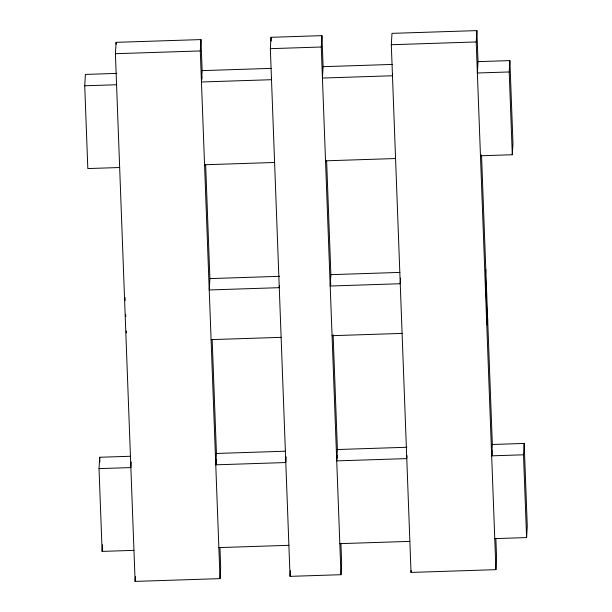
<?xml version="1.0" encoding="UTF-8"?>
<svg xmlns="http://www.w3.org/2000/svg" width="612" height="612" viewBox="0 0 612 612"><rect width="100%" height="100%" fill="white"/><g stroke="black" fill="none" stroke-linecap="round" stroke-linejoin="round"><path stroke-width="0.92" d="M119.661 167.52L87.822 168.56L84.731 85.779L85.405 74.419L116.884 73.394M219.945 547.526L220.687 567.278L220.014 578.638L135.114 581.4L115.408 53.703L116.081 42.343L200.973 39.581L202.136 70.625L201.463 81.985L271.498 79.705L271.613 77.808M133.959 550.356L102.12 551.397L99.029 468.616L99.702 457.263L130.226 456.269M102.12 551.397L102.518 544.772M131.205 461.907L130.869 467.583L99.029 468.616M135.114 581.4L135.397 576.665M220.014 578.638L200.3 50.941L200.973 39.581M340.922 543.586L341.657 563.338L340.983 574.699L290.05 576.359L270.343 48.662L271.017 37.301L321.95 35.641L323.113 66.685L322.432 78.045L392.476 75.766L392.583 73.868M279.378 285.781L279.263 287.678L209.227 289.958L209.901 278.598L205.655 164.781M286.133 456.858L285.796 462.542L215.761 464.822L216.434 453.461L212.18 339.645M340.983 574.699L321.277 47.002L321.95 35.641M290.05 576.359L290.386 570.675M495.858 538.545L496.592 558.297L495.919 569.657L411.027 572.419L391.313 44.722L391.986 33.362L476.886 30.6L478.041 61.644L477.368 73.004L509.207 71.964L509.88 60.603L477.444 61.659M400.577 278.055L400.24 283.738L330.205 286.018L330.878 274.658L326.624 160.841M406.942 455.764L406.773 458.602L336.738 460.882L337.411 449.522L333.119 334.756M411.027 572.419L411.134 570.522M495.919 569.657L476.213 41.96L476.886 30.6M485.813 269.617L485.477 275.293L487.328 324.957L487.665 319.28M480.458 155.777L512.298 154.737L512.971 143.384L509.88 60.603M494.756 538.614L526.595 537.581L523.505 454.8L524.178 443.44L491.75 444.496M526.595 537.581L527.269 526.221L524.178 443.44M115.408 53.703L200.3 50.941M270.343 48.662L321.277 47.002M391.313 44.722L476.213 41.96M201.776 70.632L271.414 68.368M322.922 66.693L392.552 64.421M84.731 85.779L116.563 84.747M204.553 164.758L274.589 162.478M325.53 160.818L395.566 158.539M209.962 278.598L279.638 276.326M331.184 274.65L399.904 272.409M211.086 339.622L281.122 337.342M332.056 335.682L402.099 333.402M216.074 453.469L285.712 451.205M337.22 449.529L406.85 447.265M523.505 454.8L491.666 455.841L492.339 444.48L481.522 154.851M218.851 547.595L288.887 545.315M339.828 543.655L409.864 541.375M509.207 71.964L512.298 154.737M492.002 450.157L492.186 454.915M330.541 280.342L330.717 285.115M337.074 455.198L337.181 458.059M271.017 37.301L271.154 41.065M201.799 76.301L201.906 79.155M216.097 459.138L216.273 463.896M116.081 42.343L116.15 44.225M125.062 297.547L125.169 300.408M125.705 314.736L125.774 316.649M126.309 330.977L126.386 332.882M99.702 457.263L99.878 462.014"/></g></svg>
